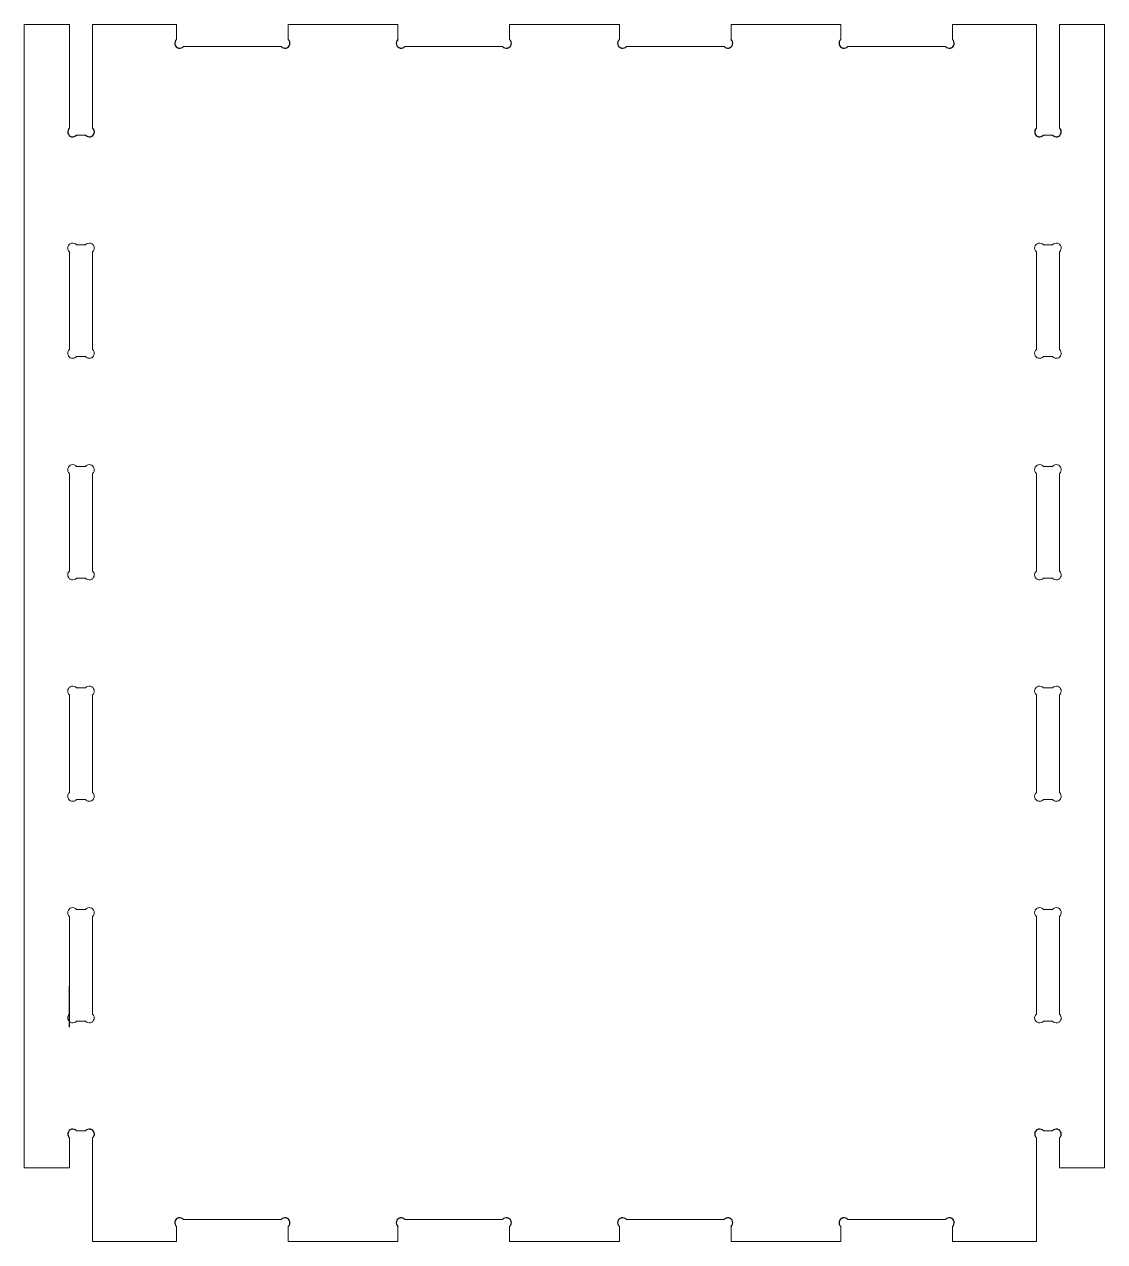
# Model space of a CAD drawing. Header units: inches. Extents: x 235 to 528, y 96 to 425.
import ezdxf

# ---------------------------------------------------------------- set-up
doc = ezdxf.new("R2010")
doc.units = ezdxf.units.IN
doc.header["$MEASUREMENT"] = 0
doc.layers.add('2D - Общий_Ном._пера__27', color=7, linetype='Continuous', lineweight=30)

# ---------------------------------------------------------------- blocks, each defined once
blk = doc.blocks.new('ВЕНО')
at = {"lineweight": 0}
for centre, start, end in [((-14.25, -0.88), 40.8991, 229.1007), ((14.25, -0.88), 310.8992, 139.1009), ((-14.25, -5.38), 130.8993, 319.1007), ((14.25, -5.38), 220.8993, 49.1007)]:
    blk.add_arc(centre, 1.35, start, end, dxfattribs=at)
at = {"layer": '2D - Общий_Ном._пера__27', "color": 7, "linetype": 'Continuous', "lineweight": 0, "flags": 128}
for points in [[(13.23, 0), (-13.23, 0)], [(-15.13, -1.9), (-15.13, -4.36)], [(15.13, -4.36), (15.13, -1.9)], [(-13.23, -6.27), (13.23, -6.27)]]:
    blk.add_lwpolyline(points, dxfattribs=at)
blk = doc.blocks.new('7')
for centre, start, end in [((29.12, 5.38), 310.8991, 139.1007), ((300.62, 5.38), 40.8992, 229.1009), ((29.12, 0.88), 220.8993, 49.1009), ((300.62, 0.88), 130.8991, 319.1005), ((5.12, -23.62), 310.8993, 139.1007), ((324.62, -23.62), 40.8993, 229.1012), ((5.12, -52.12), 220.8993, 49.1007), ((324.62, -52.12), 130.899, 319.1008), ((5.12, -83.62), 310.8993, 139.1007), ((324.62, -83.62), 40.8993, 229.1012), ((5.12, -112.12), 220.8993, 49.1007), ((324.62, -112.12), 130.899, 319.1008), ((5.12, -143.62), 310.8993, 139.1007), ((324.62, -143.62), 40.8993, 229.1012), ((5.12, -172.12), 220.8993, 49.1007), ((324.62, -172.12), 130.899, 319.1008), ((5.12, -203.62), 310.8993, 139.1008), ((324.62, -203.62), 40.8992, 229.1011), ((5.12, -232.12), 220.8992, 49.1007), ((324.62, -232.12), 130.8991, 319.1009), ((29.12, -256.62), 310.8991, 139.1008), ((300.62, -256.62), 40.8992, 229.1009), ((29.12, -261.12), 220.8992, 49.1009), ((300.62, -261.12), 130.8991, 319.1008)]:
    blk.add_arc(centre, 1.35, start, end)
at = {"layer": '2D - Общий_Ном._пера__27', "color": 7, "linetype": 'Continuous', "lineweight": 0, "flags": 128}
for points in [[(301.64, 6.27), (329.73, 6.27), (329.73, 18.5), (20, 18.5), (20, 6.27), (28.1, 6.27)], [(30, 4.36), (30, 1.9)], [(299.73, 4.36), (299.73, 1.9)], [(28.1, 0), (0, 0), (0, -22.73), (4.1, -22.73)], [(325.64, -22.73), (329.73, -22.73), (329.73, 0), (301.64, 0)], [(6, -24.64), (6, -51.1)], [(323.73, -51.1), (323.73, -24.64)], [(4.1, -53), (0, -53), (0, -82.73), (4.1, -82.73)], [(325.64, -82.73), (329.73, -82.73), (329.73, -53), (325.64, -53)], [(6, -84.64), (6, -111.1)], [(323.73, -111.1), (323.73, -84.64)], [(4.1, -113), (0, -113), (0, -142.73), (4.1, -142.73)], [(325.64, -142.73), (329.73, -142.73), (329.73, -113), (325.64, -113)], [(6, -144.64), (6, -171.1)], [(323.73, -171.1), (323.73, -144.64)], [(4.1, -173), (0, -173), (0, -202.73), (4.1, -202.73)], [(325.64, -202.73), (329.73, -202.73), (329.73, -173), (325.64, -173)], [(6, -204.64), (6, -231.1)], [(323.73, -231.1), (323.73, -204.64)], [(4.1, -233), (0, -233), (0, -255.73), (28.1, -255.73)], [(301.64, -255.73), (329.73, -255.73), (329.73, -233), (325.64, -233)], [(30, -255.73), (30, -255.73)], [(30, -257.64), (30, -260.1)], [(299.73, -257.64), (299.73, -260.1)], [(28.1, -262), (20, -262), (20, -274.23), (329.73, -274.23), (329.73, -262), (301.64, -262)], [(30, -262), (30, -262)]]:
    blk.add_lwpolyline(points, dxfattribs=at)
for p in [(74.87, 6.27), (134.87, 6.27), (194.87, 6.27), (254.87, 6.27), (74.87, -255.73), (134.87, -255.73), (194.87, -255.73), (254.87, -255.73)]:
    blk.add_blockref('ВЕНО', p)

msp = doc.modelspace()

# ---------------------------------------------------------------- linework, layer by layer
msp.add_line((247.27, 153.83), (247.27, 164.96))

# ---------------------------------------------------------------- block references
at = {"rotation": 90}
msp.add_blockref('7', (253.53, 95.73), dxfattribs=at)

doc.saveas('drawing.dxf')
